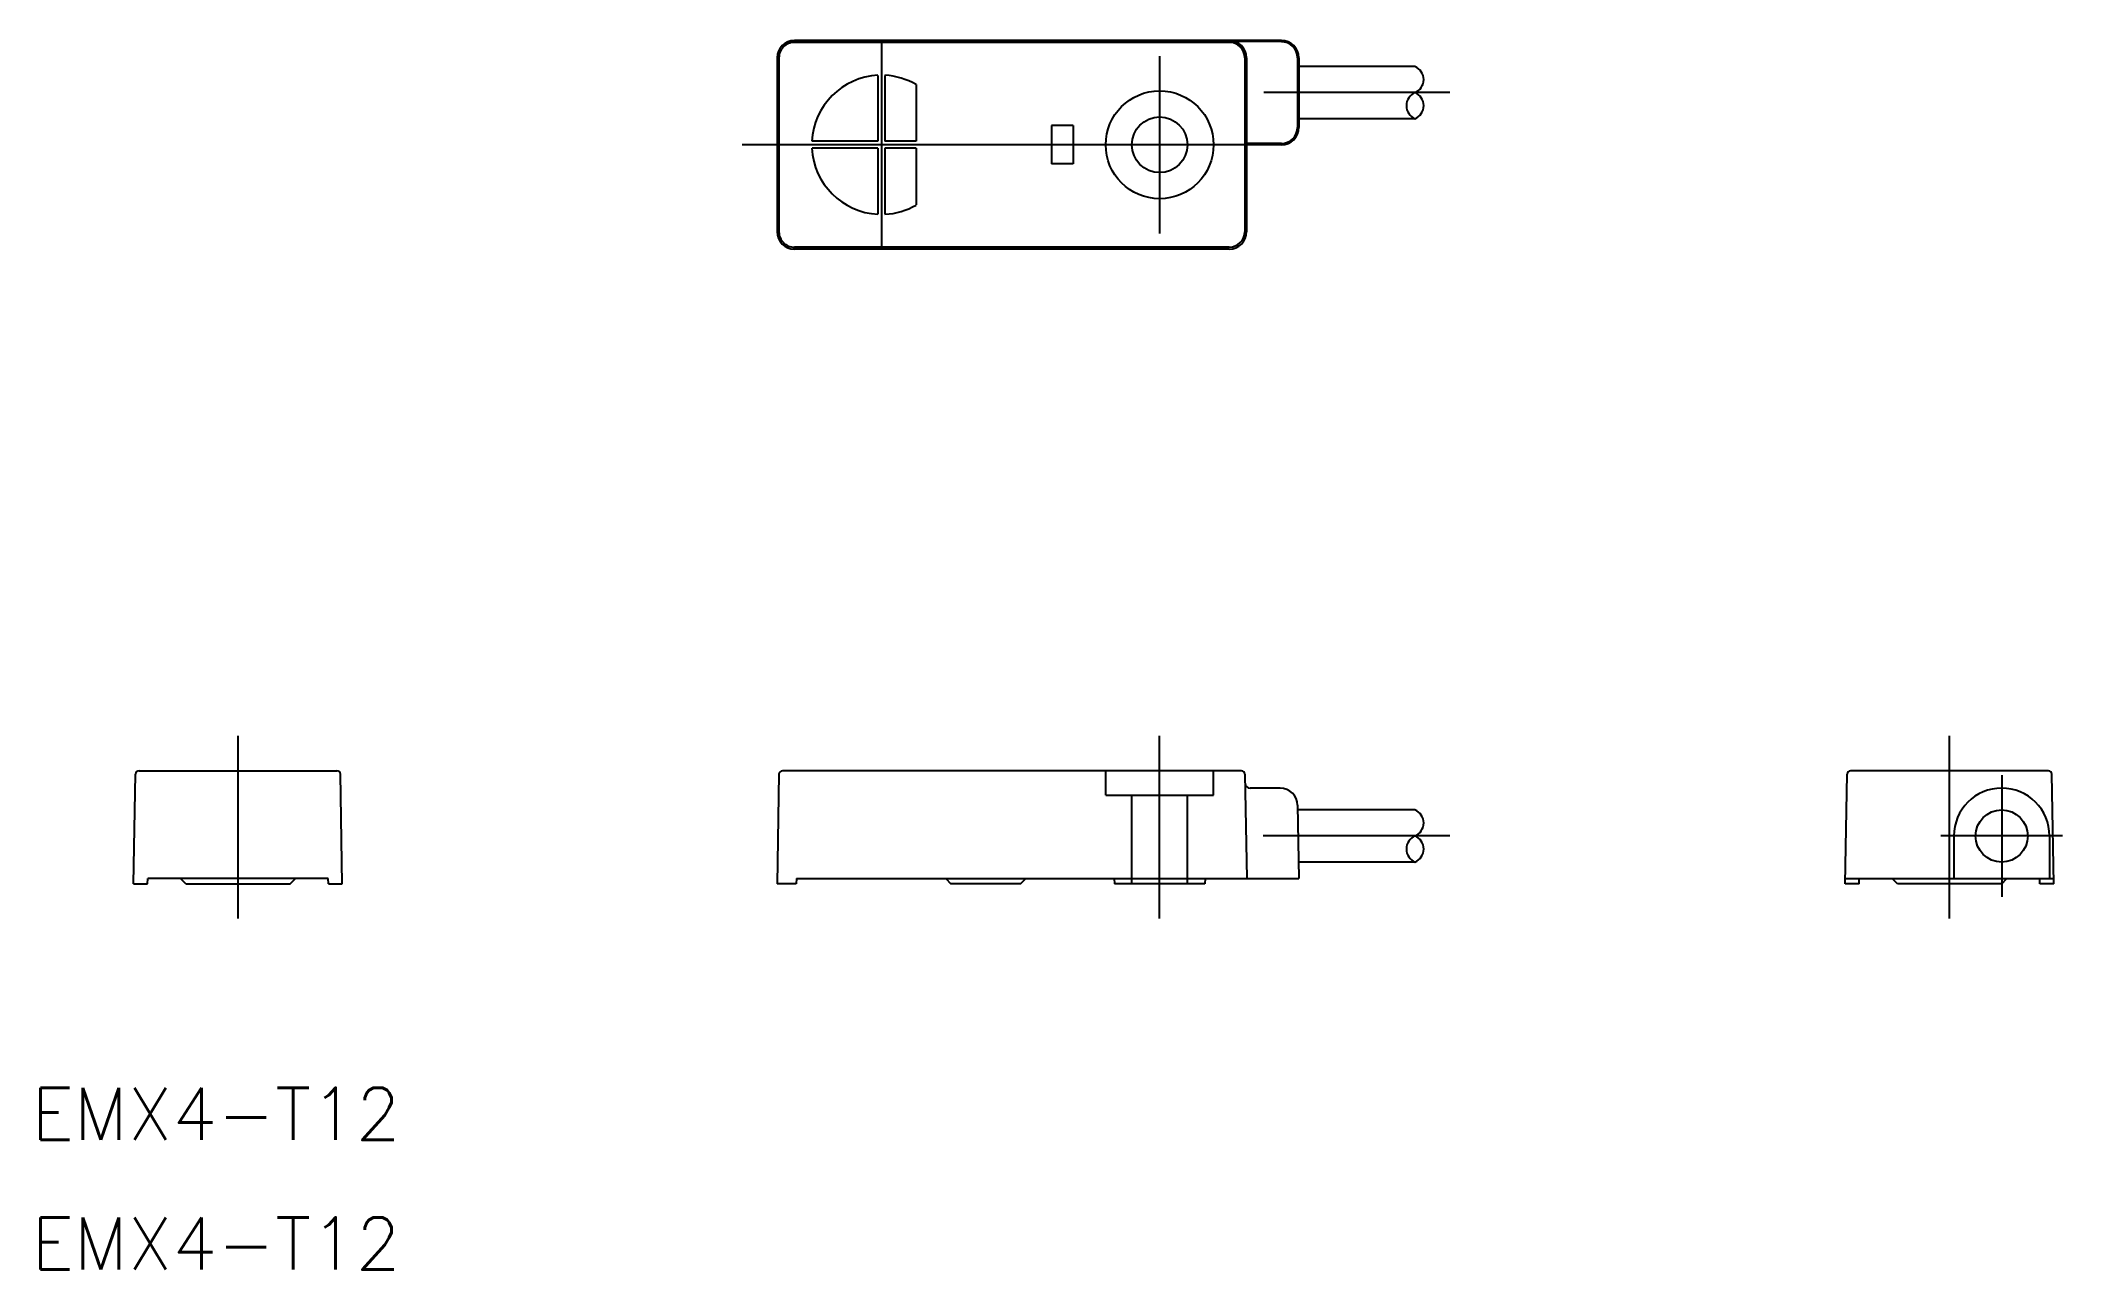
# Model space of a CAD drawing. Extents: x -42 to 74, y -22 to 49.
import ezdxf

# ---------------------------------------------------------------- set-up
doc = ezdxf.new("R2010")
doc.units = 0
for name, pattern in [('CENTER', [50.8, 31.75, -6.35, 6.35, -6.35]), ('DASHED', [19.05, 12.7, -6.35]), ('PHANTOM', [63.5, 31.75, -6.35, 6.35, -6.35, 6.35, -6.35])]:
    doc.linetypes.add(name, pattern=pattern)
doc.layers.get('0').update_dxf_attribs({"linetype": 'CONTINUOUS'})
doc.layers.add('CENTER', color=1, linetype='CENTER')
doc.styles.get("Standard").update_dxf_attribs({"font": 'txt.shx', "height": 3, "bigfont": 'bigfont.shx'})

msp = doc.modelspace()

# ---------------------------------------------------------------- linework, layer by layer
at = {"color": 7, "linetype": 'CONTINUOUS'}
for p, q in [((29, 48.5), (1, 48.5)), ((26, 48.39), (1, 48.39)), ((29, 48.43), (26.38, 48.43)), ((0, 47.5), (0, 37.5)), ((0.11, 47.5), (0.11, 37.5)), ((26.89, 47.5), (26.89, 37.5)), ((27, 47.5), (27, 37.5)), ((29.93, 47.5), (29.93, 43.5)), ((30, 47.5), (30, 43.5)), ((36.68, 47), (30, 47)), ((5.8, 46.49), (5.8, 42.7)), ((6.2, 46.49), (6.2, 42.7)), ((8, 45.96), (8, 42.7)), ((36.68, 44), (30, 44)), ((5.8, 42.7), (2.01, 42.7)), ((5.8, 42.3), (2.01, 42.3)), ((5.8, 42.3), (5.8, 38.51)), ((8, 42.7), (6.2, 42.7)), ((6.2, 42.3), (6.2, 38.51)), ((8, 42.3), (6.2, 42.3)), ((8, 42.3), (8, 39.04)), ((29, 42.57), (27, 42.57)), ((29, 42.5), (27, 42.5)), ((26, 36.61), (1, 36.61)), ((26, 36.5), (1, 36.5)), ((-37, 0), (-36.89, 6.3)), ((-36.69, 6.5), (-25.31, 6.5)), ((-25, 0), (-25.11, 6.3)), ((0.11, 6.3), (0, 0)), ((26.7, 6.5), (0.31, 6.5)), ((26.9, 6.3), (27.01, 0.3)), ((61.42, 0), (61.53, 6.3)), ((73.11, 6.5), (61.73, 6.5)), ((73.42, 0), (73.31, 6.3)), ((28.93, 5.5), (27.21, 5.5)), ((29.93, 4.52), (30, 0.3)), ((36.68, 4.25), (29.93, 4.25)), ((67.67, 2.75), (67.67, 0.3)), ((73.17, 2.75), (73.17, 0.3)), ((36.68, 1.25), (29.98, 1.25)), ((-37, 0), (-36.2, 0)), ((-36.2, 0), (-36.19, 0.3)), ((-25.81, 0.3), (-36.19, 0.3)), ((-34, 0), (-34.3, 0.3)), ((-34, 0), (-28, 0)), ((-28, 0), (-27.7, 0.3)), ((-25.8, 0), (-25.81, 0.3)), ((-25.8, 0), (-25, 0)), ((1.1, 0), (0, 0)), ((1.11, 0.3), (1.1, 0)), ((1.11, 0.3), (30, 0.3)), ((9.7, 0.3), (10, 0)), ((14, 0), (10, 0)), ((14, 0), (14.3, 0.3)), ((19.39, 0.3), (19.4, 0)), ((24.6, 0), (19.4, 0)), ((24.6, 0), (19.4, 0)), ((24.61, 0.3), (24.6, 0)), ((62.22, 0), (61.42, 0)), ((61.43, 0.3), (73.42, 0.3)), ((62.22, 0), (62.23, 0.3)), ((64.42, 0), (64.12, 0.3)), ((70.42, 0), (64.42, 0)), ((70.42, 0), (70.72, 0.3)), ((72.62, 0), (72.62, 0.3)), ((73.42, 0), (72.62, 0))]:
    msp.add_line(p, q, dxfattribs=at)
at = {"color": 3, "linetype": 'PHANTOM'}
for p, q in [((15.78, 43.6), (15.78, 41.4)), ((17.03, 43.6), (15.78, 43.6)), ((17.03, 43.6), (17.03, 41.4)), ((17.03, 41.4), (15.78, 41.4))]:
    msp.add_line(p, q, dxfattribs=at)
at = {"color": 3, "linetype": 'DASHED'}
for p, q in [((18.9, 5.1), (18.9, 6.5)), ((25.1, 5.1), (25.1, 6.5)), ((18.9, 5.1), (25.1, 5.1)), ((20.4, 0), (20.4, 5.1)), ((23.6, 0), (23.6, 5.1))]:
    msp.add_line(p, q, dxfattribs=at)
at = {"color": 7, "linetype": 'CONTINUOUS'}
for centre, radius in [((22, 42.5), 3.1), ((22, 42.5), 1.6), ((70.42, 2.75), 1.5)]:
    msp.add_circle(centre, radius, dxfattribs=at)
for centre, radius, start, end in [((1, 47.5), 1, 90, 180), ((1, 47.5), 0.89, 90, 180.0007), ((26, 47.5), 1, 0, 90), ((26, 47.5), 0.89, 0, 90), ((29, 47.5), 1, 0, 90), ((29, 47.5), 0.926, 0, 90), ((6, 42.5), 4, 92.8659, 177.134), ((6, 42.5), 4, 60, 87.1341), ((29, 43.5), 1, 270, 0), ((29, 43.5), 0.926, 270, 0), ((6, 42.5), 4, 182.866, 267.1341), ((6, 42.5), 4, 272.8659, 300), ((1, 37.5), 1, 180, 270), ((1, 37.5), 0.89, 179.9999, 270), ((26, 37.5), 0.89, 270, 0), ((26, 37.5), 1, 270, 0), ((-36.69, 6.3), 0.2, 90.0024, 178.995), ((-25.31, 6.3), 0.2, 0.9976, 90.0006), ((0.31, 6.3), 0.2, 90, 179), ((26.7, 6.3), 0.2, 1, 90), ((61.73, 6.3), 0.2, 89.9994, 179.0024), ((73.11, 6.3), 0.2, 1.005, 89.9976), ((27.21, 5.8), 0.3, 181.0003, 270), ((28.93, 4.5), 1, 0.9977, 90.0009), ((70.42, 2.75), 2.75, 0, 180)]:
    msp.add_arc(centre, radius, start, end, dxfattribs=at)
at = {"color": 3, "linetype": 'CONTINUOUS'}
for centre, radius, start, end in [((36.37, 46.25), 0.812, 292.6199, 67.3801), ((37, 44.75), 0.813, 112.6199, 247.3801), ((36.37, 44.75), 0.813, 292.6199, 67.3801), ((36.37, 3.5), 0.812, 292.6199, 67.3801), ((37, 2), 0.813, 112.6199, 247.3801), ((36.37, 2), 0.813, 292.6199, 67.3801)]:
    msp.add_arc(centre, radius, start, end, dxfattribs=at)
at = {"layer": 'CENTER', "color": 1, "linetype": 'CENTER'}
for p, q in [((6, 48.49), (6, 36.51)), ((22, 47.6), (22, 37.4)), ((38.68, 45.5), (28, 45.5)), ((36.68, 45.5), (30, 45.5)), ((29, 42.5), (-2, 42.5)), ((-31, 8.5), (-31, -2)), ((22, -2), (22, 8.5)), ((67.42, -2), (67.42, 8.5)), ((70.42, 6.25), (70.42, -0.75)), ((38.68, 2.75), (27.96, 2.75)), ((73.92, 2.75), (66.92, 2.75))]:
    msp.add_line(p, q, dxfattribs=at)

# ---------------------------------------------------------------- texts
at = {"color": 7, "linetype": 'CONTINUOUS'}
for p in [(-42.87, -14.73), (-42.87, -22.19)]:
    msp.add_text('EMX4-T12', height=3, dxfattribs=at).set_placement(p)

doc.saveas('drawing.dxf')
